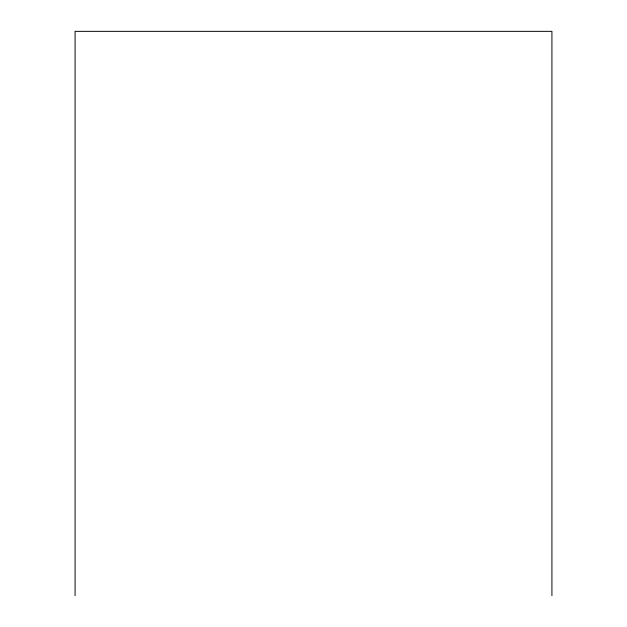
<?xml version="1.0" encoding="UTF-8"?>
<svg xmlns="http://www.w3.org/2000/svg" width="627" height="627" viewBox="0 0 627 627"><rect width="100%" height="100%" fill="white"/><g stroke="black" fill="none" stroke-linecap="round" stroke-linejoin="round"><path stroke-width="0.94" d="M551.925 595.65L551.925 31.35L75.075 31.35L75.075 595.65"/></g></svg>
